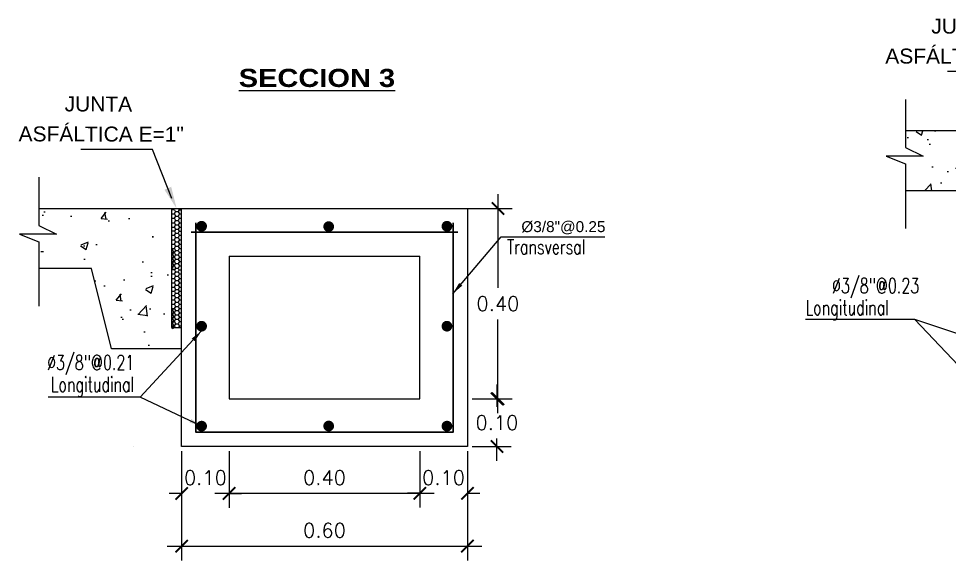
# Model space of a CAD drawing. Header units: millimetres. Extents: x 2085 to 2236, y 1365 to 1444.
# Drawn here: x 2227.675 to 2229.629, y 1440.561 to 1441.699 of the extents above; entities that cross this region are included whole.
import ezdxf

# ---------------------------------------------------------------- set-up
doc = ezdxf.new("R2010")
doc.units = ezdxf.units.MM
doc.linetypes.add('ACAD_ISO02W100', pattern=[15, 12, -3])
doc.linetypes.add('DASHED2', pattern=[0.375, 0.25, -0.125])
for name, color, linetype, lineweight in [('0.2', 32, 'ACAD_ISO02W100', 0), ('cotas', 1, 'Continuous', 15), ('linea fina 01', 189, 'Continuous', 0), ('PROYECCIONES-INT', 1, 'DASHED2', 5), ('TEXTO', 255, 'Continuous', 5)]:
    doc.layers.add(name, color=color, linetype=linetype, lineweight=lineweight)
doc.layers.add('TEX', color=3, linetype='Continuous')
doc.styles.add('COTAS', font='arial.ttf')
doc.styles.add('MtXpl_Arial_Black', font='')
doc.styles.add('ROMANS', font='romans.shx', dxfattribs={"width": 0.7})
doc.styles.add('ROMANS-DIM', font='romans.shx')
doc.styles.add('VANO', font='swissl.ttf', dxfattribs={"height": 0.2})
doc.styles.get('MtXpl_Arial_Black').set_extended_font_data('Arial Black')
doc.dimstyles.new('1-25V', dxfattribs={"dimscale": 0.2, "dimtxt": 0.18, "dimasz": 0.13, "dimexe": 0.18, "dimexo": 0.15, "dimgap": 0.1, "dimtad": 0, "dimtih": 1, "dimtoh": 1, "dimzin": 0, "dimdsep": 46, "dimtxsty": 'COTAS', "dimcen": 0.09, "dimadec": 0, "dimazin": 0, "dimtfac": 1, "dimtmove": 2, "dimatfit": 3, "dimfxl": 1, "dimtolj": 1, "dimtzin": 0, "dimarcsym": 0})
doc.dimstyles.new('20_METRIC  ARCHITECTURAL', dxfattribs={"dimscale": 0.2, "dimtxt": 0.03, "dimasz": 0.13, "dimexe": 0.15, "dimexo": 0.05, "dimgap": 0.09, "dimtad": 1, "dimtih": 1, "dimtoh": 1, "dimzin": 0, "dimdsep": 46, "dimtxsty": 'ROMANS-DIM', "dimblk": 'ARCHTICK', "dimcen": 2, "dimdle": 0.15, "dimclrd": 9, "dimclre": 9, "dimadec": 0, "dimazin": 0, "dimtfac": 1, "dimtix": 1, "dimtofl": 0, "dimtmove": 0, "dimatfit": 3, "dimfxl": 1, "dimfrac": 2, "dimtolj": 1, "dimtzin": 0, "dimarcsym": 0})

# ---------------------------------------------------------------- blocks, each defined once
blk = doc.blocks.new('_ArchTick')
at = {"color": 0, "linetype": 'ByBlock', "const_width": 0.15}
blk.add_lwpolyline([(-0.5, -0.5), (0.5, 0.5)], dxfattribs=at)
blk = doc.blocks.new('*D1026')
at = {"color": 9, "lineweight": -2, "transparency": 16777216}
for p, q in [((2228.016955968571, 1440.790447951098), (2228.016955968571, 1440.561020704274)), ((2228.616955968606, 1440.790447951098), (2228.616955968606, 1440.561020704274)), ((2227.986955968571, 1440.591020704274), (2228.646955968606, 1440.591020704274))]:
    blk.add_line(p, q, dxfattribs=at)
at = {"layer": 'Defpoints', "color": 0, "transparency": 16777216}
for p in [(2228.016955968571, 1440.800447951098, 5186.962977339907), (2228.616955968606, 1440.800447951098, 5186.962977339907), (2228.616955968606, 1440.591020704274)]:
    blk.add_point(p, dxfattribs=at)
at = {"color": 9, "lineweight": -2, "transparency": 16777216, "xscale": 0.026, "yscale": 0.026, "zscale": 0.026, "rotation": 180}
blk.add_blockref('_ArchTick', (2228.016955968571, 1440.591020704274), dxfattribs=at)
at = {"color": 9, "lineweight": -2, "transparency": 16777216, "xscale": 0.026, "yscale": 0.026, "zscale": 0.026}
blk.add_blockref('_ArchTick', (2228.616955968606, 1440.591020704274), dxfattribs=at)
at = {"color": 0, "lineweight": 0, "transparency": 16777216, "insert": (2228.316955968618, 1440.624020704274), "char_height": 0.03, "attachment_point": 5, "style": 'ROMANS-DIM'}
blk.add_mtext('\\A1;0.60', dxfattribs=at)
blk = doc.blocks.new('*D1027')
at = {"color": 9, "lineweight": -2, "transparency": 16777216}
for p, q in [((2228.681002889989, 1441.330447951099), (2228.681002889989, 1441.133447953706)), ((2228.57695583282, 1441.300447951099), (2228.711002889989, 1441.300447951099)), ((2228.681002889989, 1440.870447857594), (2228.681002889989, 1441.067447953707)), ((2228.626955968607, 1440.900447857594), (2228.711002889989, 1440.900447857594))]:
    blk.add_line(p, q, dxfattribs=at)
at = {"layer": 'Defpoints', "color": 0, "transparency": 16777216}
for p in [(2228.56695583282, 1441.300447951099, 5186.962977339907), (2228.616955968607, 1440.900447857594, 5186.962977339907), (2228.681002889989, 1440.900447857594)]:
    blk.add_point(p, dxfattribs=at)
at = {"color": 9, "lineweight": -2, "transparency": 16777216, "xscale": 0.026, "yscale": 0.026, "zscale": 0.026}
for p, rotation in [((2228.681002889989, 1441.300447951099), 90), ((2228.681002889989, 1440.900447857594), 270)]:
    blk.add_blockref('_ArchTick', p, dxfattribs=dict(at, rotation=rotation))
at = {"color": 0, "lineweight": 0, "transparency": 16777216, "insert": (2228.681002889989, 1441.100447953706), "char_height": 0.03, "attachment_point": 5, "style": 'ROMANS-DIM'}
blk.add_mtext('\\A1;0.40', dxfattribs=at)
blk = doc.blocks.new('*D1028')
at = {"color": 9, "lineweight": -2, "transparency": 16777216}
for p, q in [((2228.67901248566, 1440.930447861319), (2228.67901248566, 1440.883447951844)), ((2228.626955968607, 1440.900447861319), (2228.70901248566, 1440.900447861319)), ((2228.67901248566, 1440.770447951099), (2228.67901248566, 1440.817447951844)), ((2228.626955968607, 1440.800447951098), (2228.70901248566, 1440.800447951098))]:
    blk.add_line(p, q, dxfattribs=at)
at = {"layer": 'Defpoints', "color": 0, "transparency": 16777216}
for p in [(2228.616955968607, 1440.900447861319), (2228.616955968607, 1440.800447951098), (2228.67901248566, 1440.800447951098)]:
    blk.add_point(p, dxfattribs=at)
at = {"color": 9, "lineweight": -2, "transparency": 16777216, "xscale": 0.026, "yscale": 0.026, "zscale": 0.026}
for p, rotation in [((2228.67901248566, 1440.900447861319), 90), ((2228.67901248566, 1440.800447951098), 270)]:
    blk.add_blockref('_ArchTick', p, dxfattribs=dict(at, rotation=rotation))
at = {"color": 0, "lineweight": 0, "transparency": 16777216, "insert": (2228.67901248566, 1440.850447951843), "char_height": 0.03, "attachment_point": 5, "style": 'ROMANS-DIM'}
blk.add_mtext('\\A1;0.10', dxfattribs=at)
blk = doc.blocks.new('*D1029')
at = {"color": 9, "lineweight": -2, "transparency": 16777216}
for p, q in [((2228.016955968571, 1440.790447952961), (2228.016955968571, 1440.671597393517)), ((2228.116676347909, 1440.790447952961), (2228.116676347909, 1440.671597393517)), ((2228.016955968571, 1440.701597393517), (2227.990955968571, 1440.701597393517)), ((2228.116676347909, 1440.701597393517), (2228.142676347909, 1440.701597393517))]:
    blk.add_line(p, q, dxfattribs=at)
at = {"layer": 'Defpoints', "color": 0, "transparency": 16777216}
for p in [(2228.016955968571, 1440.800447952961, 5186.962977339907), (2228.116676347909, 1440.800447952961, 5186.962977339907), (2228.116676347909, 1440.701597393517)]:
    blk.add_point(p, dxfattribs=at)
at = {"color": 9, "lineweight": -2, "transparency": 16777216, "xscale": 0.026, "yscale": 0.026, "zscale": 0.026}
blk.add_blockref('_ArchTick', (2228.016955968571, 1440.701597393517), dxfattribs=at)
at = {"color": 9, "lineweight": -2, "transparency": 16777216, "xscale": 0.026, "yscale": 0.026, "zscale": 0.026, "rotation": 180}
blk.add_blockref('_ArchTick', (2228.116676347909, 1440.701597393517), dxfattribs=at)
at = {"color": 0, "lineweight": 0, "transparency": 16777216, "insert": (2228.06681615824, 1440.734597393517), "char_height": 0.03, "attachment_point": 5, "style": 'ROMANS-DIM'}
blk.add_mtext('\\A1;0.10', dxfattribs=at)
blk = doc.blocks.new('*D1030')
at = {"color": 9, "lineweight": -2, "transparency": 16777216}
for p, q in [((2228.116676347909, 1440.790447951098), (2228.116676347909, 1440.672018854235)), ((2228.516955968571, 1440.790447951098), (2228.516955968571, 1440.672018854235)), ((2228.086676347909, 1440.702018854235), (2228.546955968571, 1440.702018854235))]:
    blk.add_line(p, q, dxfattribs=at)
at = {"layer": 'Defpoints', "color": 0, "transparency": 16777216}
for p in [(2228.116676347909, 1440.800447951098, 10373.92595467981), (2228.516955968571, 1440.800447951098, 5186.962977339907), (2228.516955968571, 1440.702018854235)]:
    blk.add_point(p, dxfattribs=at)
at = {"color": 9, "lineweight": -2, "transparency": 16777216, "xscale": 0.026, "yscale": 0.026, "zscale": 0.026, "rotation": 180}
blk.add_blockref('_ArchTick', (2228.116676347909, 1440.702018854235), dxfattribs=at)
at = {"color": 9, "lineweight": -2, "transparency": 16777216, "xscale": 0.026, "yscale": 0.026, "zscale": 0.026}
blk.add_blockref('_ArchTick', (2228.516955968571, 1440.702018854235), dxfattribs=at)
at = {"color": 0, "lineweight": 0, "transparency": 16777216, "insert": (2228.31681615824, 1440.735018854235), "char_height": 0.03, "attachment_point": 5, "style": 'ROMANS-DIM'}
blk.add_mtext('\\A1;0.40', dxfattribs=at)
blk = doc.blocks.new('*D1031')
at = {"color": 9, "lineweight": -2, "transparency": 16777216}
for p, q in [((2228.516955968571, 1440.790447951098), (2228.516955968571, 1440.672018854235)), ((2228.616955968606, 1440.790447951098), (2228.616955968606, 1440.672018854235)), ((2228.516955968571, 1440.702018854235), (2228.490955968571, 1440.702018854235)), ((2228.616955968606, 1440.702018854235), (2228.642955968606, 1440.702018854235))]:
    blk.add_line(p, q, dxfattribs=at)
at = {"layer": 'Defpoints', "color": 0, "transparency": 16777216}
for p in [(2228.516955968571, 1440.800447951098, 5186.962977339907), (2228.616955968606, 1440.800447951098, 5186.962977339907), (2228.616955968606, 1440.702018854235)]:
    blk.add_point(p, dxfattribs=at)
at = {"color": 9, "lineweight": -2, "transparency": 16777216, "xscale": 0.026, "yscale": 0.026, "zscale": 0.026}
blk.add_blockref('_ArchTick', (2228.516955968571, 1440.702018854235), dxfattribs=at)
at = {"color": 9, "lineweight": -2, "transparency": 16777216, "xscale": 0.026, "yscale": 0.026, "zscale": 0.026, "rotation": 180}
blk.add_blockref('_ArchTick', (2228.616955968606, 1440.702018854235), dxfattribs=at)
at = {"color": 0, "lineweight": 0, "transparency": 16777216, "insert": (2228.566955968589, 1440.735018854235), "char_height": 0.03, "attachment_point": 5, "style": 'ROMANS-DIM'}
blk.add_mtext('\\A1;0.10', dxfattribs=at)
blk = doc.blocks.new('TEXTO 1')
at = {"layer": 'linea fina 01', "ltscale": 0.1}
for p, q in [((-0.0508167723950521, 0.1241394892707319), (-0.2010398150864177, 0.1241394892707319)), ((-0.0100357992129006, 0.0209258095888174), (-0.0508167723950521, 0.1241394892707319))]:
    blk.add_line(p, q, dxfattribs=at)
blk.add_solid([(-0.02553807579244, 0.0394717055042122), (0, 0), (-0.0113560050455419, 0.0456207189772329)], dxfattribs=at)
at = {"layer": '0.2', "color": 251, "true_color": 0x636466, "style": 'VANO', "oblique": 359.9999999999988}
for s, p in [('JUNTA', (-0.235123199257103, 0.2039847484927009, -5186.962977339907)), ('ASFÁLTICA E=1"', (-0.331776078852684, 0.1410587300779298, -5186.962977339907))]:
    blk.add_text(s, height=0.0314999999999926, rotation=359.8799999999986, dxfattribs=at).set_placement(p)
blk = doc.blocks.new('junta asfaltica')
at = {"lineweight": 0}
h = blk.add_hatch(dxfattribs=at)
h.set_pattern_fill('AR-CONC', scale=0.01, style=0)
h.set_pattern_definition([(50, (-0.1189008341857516, -0.0700673807971271), (0.1639662020964036, -0.0143451769850128), [0.017145, -0.188595]), (355, (-0.1189008341857516, -0.0700673807971271), (-0.0317190792824724, 0.1719511607151316), [0.013716, -0.150876525753]), (100.4514446999999, (-0.1052370278862327, -0.0712628090009275), (0.1322471223813179, 0.1576059767209756), [0.01457100792, -0.1602812201399999]), (46.1842, (-0.1189008341857516, -0.0243473808466206), (0.2439711368029169, -0.0378380951394544), [0.0257175, -0.2828925]), (96.6355576099999, (-0.0985699241846305, -0.0275005307792071), (0.2136637206463527, 0.2226835121379494), [0.021856520826, -0.240422047344]), (351.18415117, (-0.1189008341857516, -0.0243473808466206), (0.2136637206584793, 0.2226835121269794), [0.020573970363, -0.226313758728]), (21, (-0.0960408341843504, -0.0357773808761977), (0.1364529521422192, -0.0920386783683789), [0.017145, -0.188595]), (326, (-0.0960408341843504, -0.0357773808761977), (0.0556218255128824, 0.1657691695100873), [0.013716, -0.150876]), (71.45144499999999, (-0.0846697548481643, -0.0434472707099758), (0.1920747773508445, 0.0737304919973147), [0.01457100792, -0.16028094384]), (37.5, (-0.1189008341857516, -0.0700673807971271), (0.0027797429255326, 0.0760995349858378), [0, -0.1490472, 0, -0.153162, 0, -0.1514475]), (7.499999999999999, (-0.1189008341857516, -0.0700673807971271), (0.0601376962592752, 0.0901625173363076), [0, -0.0873252, 0, -0.1456182, 0, -0.0577215]), (327.5, (-0.1698786341848972, -0.0700673807971271), (0.1220315356501842, -0.0051558695934061), [0, -0.05715, 0, -0.178308, 0, -0.236601]), (317.5, (-0.1927386341862984, -0.0700673807971271), (0.1333162632474163, 0.0228838419299997), [0, -0.074295, 0, -0.1184148, 0, -0.168021])])
h.paths.add_polyline_path([(-0.0210516101701615, 2.68221356e-08), (-0.2996047820056447, 2.68221356e-08), (-0.2996047820056447, -0.0354425396023999), (-0.2629513452084211, -0.0536842927335783), (-0.3405718617955244, -0.0536842927335783), (-0.2996047820056447, -0.0698087543248676), (-0.2996047820056447, -0.1263088059424717), (-0.1894634049244814, -0.1263088059424717), (-0.1473604562202126, -0.2947206035255476), (-0.0210516101701615, -0.2947206075489248)])
h = blk.add_hatch(dxfattribs=at)
h.set_pattern_fill('HONEY', scale=0.0187124216457653, angle=180, style=0)
h.set_pattern_definition([(360, (-1344.435306308298, 712.0165321929755), (0.0080206117279161, -0.0046307012336861), [0.0053470744852774, -0.0106941489705549]), (240, (-1344.435306308298, 712.0165321929755), (-0.0080206107696662, -0.0046307028934237), [0.0053470744852774, -0.0106941489705549]), (300, (-1344.435306308298, 712.0165321929755), (9.5825e-10, -0.0092614041271098), [-0.0106941489705548, 0.0053470744852774])])
h.paths.add_polyline_path([(-0.0210514743416752, -0.0843195278941949), (-0.0210514743416752, -0.1264220193027086), (-0.0160414602769379, -0.1264220193027086), (-0.0160414602769379, -0.0843195278941949)])
h = blk.add_hatch(dxfattribs=at)
h.set_pattern_fill('HONEY', scale=0.0187124216457653, angle=180, style=0)
h.set_pattern_definition([(360, (-1344.435306308298, 711.8902233816681), (0.0080206117279161, -0.0046307012336861), [0.0053470744852774, -0.0106941489705549]), (240, (-1344.435306308298, 711.8902233816681), (-0.0080206107696662, -0.0046307028934237), [0.0053470744852774, -0.0106941489705549]), (300, (-1344.435306308298, 711.8902233816681), (9.5825e-10, -0.0092614041271098), [-0.0106941489705548, 0.0053470744852774])])
h.paths.add_polyline_path([(-0.0210514743416752, -0.2106283378600438), (-0.0210514743416752, -0.2527308292685575), (-0.0160414602769379, -0.2527308292685575), (-0.0160414602769379, -0.2106283378600438)])
at = {"color": 7, "linetype": 'ByBlock', "lineweight": 0}
for p, q in [((-0.2996047820056447, 0.0657418549060367), (-0.2996047820056447, -0.0354425369203)), ((-0.2996047820056447, -0.0354425369203), (-0.2629513452084211, -0.0536842887102012)), ((-0.2629513452084211, -0.0536842887102012), (-0.3405718617955244, -0.0536842887102012)), ((-0.3405718617955244, -0.0536842887102012), (-0.2996047820056447, -0.0698087529838176)), ((-0.2996047820056447, -0.0698087529838176), (-0.2996047820056447, -0.2053593622147218))]:
    blk.add_line(p, q, dxfattribs=at)
at = {"color": 7, "lineweight": 0}
for p, q in [((-0.2996047820056447, 2.81631856e-08), (-0.0210516101701615, 2.81631856e-08)), ((-0.0210514743416752, 0), (0, 0)), ((-0.0210514743416752, 0), (-0.0210514743416752, -0.25)), ((-0.0066348896848467, 0), (-0.0049328113927913, -0.0029480829834938)), ((-1.357866495e-07, -0.2947206048668249), (-1.357866495e-07, 0)), ((-0.0210515703142846, -0.010682698041137), (-0.0205355835823866, -0.0115764141082764)), ((-0.020682943747488, -0.0112982127070609), (-0.0210515702724479, -0.0119366937874475)), ((-0.0148197005551083, -0.0027724613248665), (-0.0210514743416752, -0.0027724613248665)), ((-0.0203683337476832, -0.0113096965849309), (-0.0150212592793651, -0.0113096965849309)), ((-0.0126623334804208, -0.0066675102709723), (-0.0153358707461848, -0.0112982113657836)), ((-0.0126623334804208, -0.0159289138018721), (-0.0153358707461848, -0.0205596148966834)), ((-0.0151885115028563, -0.0115764141082764), (-0.0125149742584654, -0.0162071165441375)), ((-0.0148361946316982, -0.0029252399504003), (-0.0125149739019435, -0.0069457130134651)), ((-0.0123477220349742, -0.0066789941488423), (-0.0070006475457376, -0.0066789941488423)), ((-0.0123477220349742, -0.0159403976797421), (-0.0070006475457376, -0.0159403976797421)), ((-0.0051546604418036, -0.0029252412914502), (-0.0073152590334757, -0.0066675075888725)), ((-0.0046417228782047, -0.0112982100247336), (-0.0073152601439688, -0.0159289124608222)), ((-0.0071679010893604, -0.0069457116721878), (-0.0044943638449695, -0.0115764141082764)), ((-0.0071678994549984, -0.0162071192264648), (-0.004494362168316, -0.0208378189802261)), ((-0.0051235891251054, -0.0029047425091449), (2.09184e-11, -0.0029047425091449)), ((-0.0043271103013467, -0.0113096965849309), (-9.55119503e-08, -0.0113096965849309)), ((-0.0210515699372991, -0.0199441029130867), (-0.0205355831840279, -0.0208378162978988)), ((-0.0206829452140482, -0.0205596175790106), (-0.0210515706708066, -0.0211980946362473)), ((-0.0210515702724479, -0.0292055037616592), (-0.0205355819684883, -0.0300992225108985)), ((-0.0206829452140482, -0.0298210197686331), (-0.0210515703774945, -0.0304594981669197)), ((-0.0210515698745439, -0.038466907292559), (-0.0205355807952401, -0.0393606260417983)), ((-0.0203683337476832, -0.0205710987745533), (-0.0150212592793651, -0.0205710987745533)), ((-0.0203683337476832, -0.0298325009644032), (-0.0150212592793651, -0.0298325009644032)), ((-0.012662334612287, -0.0251903173327719), (-0.0153358718775962, -0.0298210184275831)), ((-0.012662334905599, -0.0344517195223944), (-0.0153358721709083, -0.0390824219584829)), ((-0.0151885091140685, -0.0208378176391761), (-0.0125149718487592, -0.0254685200750373)), ((-0.0151885087157098, -0.0300992225108985), (-0.0125149714504005, -0.0347299236059371)), ((-0.0123477220349742, -0.0252017985283146), (-0.0070006475457376, -0.0252017985283146)), ((-0.0123477220349742, -0.0344632034002643), (-0.0070006475457376, -0.0344632034002643)), ((-0.0046417231928899, -0.0205596135556334), (-0.0073152604372808, -0.0251903146504446)), ((-0.0046417253929576, -0.0298210197686331), (-0.0073152626373485, -0.0344517222047216)), ((-0.0071678997692288, -0.0254685200750373), (-0.0044943625248379, -0.0300992225108985)), ((-0.007167897380441, -0.034729924946987), (-0.004494360114677, -0.0393606260417983)), ((-0.0043271103013467, -0.0205710987745533), (-9.55119503e-08, -0.0205710987745533)), ((-0.0043271103013467, -0.0298325009644032), (-9.55537871e-08, -0.0298325009644032)), ((-0.0206829463459144, -0.0390824232995328), (-0.0210515704193313, -0.0397208990157196)), ((-0.0210515703142846, -0.0557221157848744), (-0.0205355839802906, -0.0566158291696866)), ((-0.020682943747488, -0.056337630450571), (-0.0210515702724479, -0.056976108849085)), ((-0.0149139519339769, -0.0477837949990772), (-0.0206632865078973, -0.0477837949990772)), ((-0.0203683337476832, -0.0390939018129757), (-0.0150212592793651, -0.0390939018129757)), ((-0.0203683337476832, -0.056349112987391), (-0.0150212592793651, -0.056349112987391)), ((-0.0126623331034352, -0.0517069253326099), (-0.0153358703478261, -0.0563376264274211)), ((-0.0151885074797065, -0.0393606260417983), (-0.0125149702348608, -0.0439913284778868)), ((-0.0151885111258707, -0.0566158305107365), (-0.0125149738601067, -0.061246532946825)), ((-0.0125149702348608, -0.0439913284778868), (-0.014899782829616, -0.0475884993372802)), ((-0.0148361946316982, -0.0479646563528604), (-0.0125149739019435, -0.0519851307569752)), ((-0.0123477220349742, -0.0437246042490642), (-0.0070006475457376, -0.0437246042490642)), ((-0.0123477220349742, -0.0517184105515298), (-0.0070006475457376, -0.0517184105515298)), ((-0.0046417257703979, -0.0390824232995328), (-0.0073152630357072, -0.043713125735394)), ((-0.0051546604418036, -0.0479646590351877), (-0.0073152590334757, -0.0517069253326099)), ((-0.0046417228782047, -0.0563376264274211), (-0.0073152601439688, -0.0609683275222324)), ((-0.0071679007123748, -0.0519851307569752), (-0.0044943634466108, -0.0566158305107365)), ((-0.0069412944512806, -0.0439446634054548), (-0.0051814038679368, -0.0474320340156282)), ((-0.0052986274031355, -0.0476877263188271), (2.09184e-11, -0.0476877263188271)), ((-0.0043271103013467, -0.0390939018129757), (-9.55537871e-08, -0.0390939018129757)), ((-0.0043271103013467, -0.056349112987391), (-9.55119503e-08, -0.056349112987391)), ((-0.0210515699372991, -0.0649835179744969), (-0.0205355831840279, -0.0658772340416363)), ((-0.0206829448370627, -0.0655990312993708), (-0.0210515706708066, -0.0662375083566076)), ((-0.0210515702724479, -0.0742449201643467), (-0.0205355819684883, -0.075138637572536)), ((-0.0206829452140482, -0.0748604361713206), (-0.0210515695812319, -0.0754989132285573)), ((-0.0203683337476832, -0.0656105138361909), (-0.0150212592793651, -0.0656105138361909)), ((-0.0203683337476832, -0.0748719160258133), (-0.0150212592793651, -0.0748719160258133)), ((-0.0126623334804208, -0.0609683302043322), (-0.0153358707461848, -0.0655990312993708)), ((-0.012662334612287, -0.0702297323941821), (-0.0153358718775962, -0.0748604348302706)), ((-0.015188509491054, -0.0658772353826862), (-0.0125149722466631, -0.0705079364777248)), ((-0.0151885087157098, -0.075138637572536), (-0.0125149714504005, -0.0797693400083972)), ((-0.0123477220349742, -0.0609798140824296), (-0.0070006475457376, -0.0609798140824296)), ((-0.0123477220349742, -0.0702412162720521), (-0.0070006475457376, -0.0702412162720521)), ((-0.0046417231928899, -0.0655990299580935), (-0.0073152604372808, -0.0702297310531321)), ((-0.0046417254766311, -0.0748604361713206), (-0.0073152627423951, -0.0794911386071817)), ((-0.0071678994549984, -0.061246534287875), (-0.004494362168316, -0.0658772367239635)), ((-0.0071678993713249, -0.0705079391598247), (-0.0044943621264792, -0.075138638913586)), ((-0.0043271103013467, -0.0656105138361909), (-9.55119503e-08, -0.0656105138361909)), ((-0.0043271103013467, -0.0748719160258133), (-9.55537871e-08, -0.0748719160258133)), ((-0.0210515698745439, -0.0835063236952465), (-0.0206477031460963, -0.0842058411240032)), ((-0.0210515696230687, -0.0920769859849315), (-0.0205355836869785, -0.092970700711021)), ((-0.0206829438311615, -0.0926924993098055), (-0.0210515699791358, -0.0933309790491421)), ((-0.0206829463459144, -0.084121839701993), (-0.0207314448966827, -0.0842058411240032)), ((-0.0203683337476832, -0.0841333195567131), (-0.0150212592793651, -0.0841333195567131)), ((-0.0203683337476832, -0.0927039805053482), (-0.0150212592793651, -0.0927039805053482)), ((-0.012662334905599, -0.0794911372661318), (-0.0153358721709083, -0.0841218370198931)), ((-0.0126623335854674, -0.088061795532667), (-0.0153358708507767, -0.0926924979687556)), ((-0.0126623335431759, -0.0973232004046167), (-0.0153358707880216, -0.101953900158378)), ((-0.015188510140888, -0.092970700711021), (-0.0125149728751239, -0.0976014018058322)), ((-0.0148361947362901, -0.0843195265531449), (-0.0125149740069901, -0.0883399996162098)), ((-0.0123477220349742, -0.0795026184619019), (-0.0070006475457376, -0.0795026184619019)), ((-0.0123477220349742, -0.088073280751587), (-0.0070006475457376, -0.088073280751587)), ((-0.0123477220349742, -0.0973346829414368), (-0.0070006475457376, -0.0973346829414368)), ((-0.0051546604836403, -0.0843195278941949), (-0.0073152590753125, -0.0880617941916171)), ((-0.0046417224803008, -0.0926924966274783), (-0.0073152597456101, -0.0973231963812396)), ((-0.0071678977783449, -0.0797693413494471), (-0.0046064829057286, -0.0842058411240032)), ((-0.0071679011521155, -0.0883399982749325), (-0.0044943638868062, -0.0929706993699711)), ((-0.0071678995386719, -0.0976014044879321), (-0.0044943622733626, -0.1022321055829707)), ((-0.0043271103013467, -0.0841333195567131), (-9.55537871e-08, -0.0841333195567131)), ((-0.0043271103013467, -0.0927039805053482), (-9.55119503e-08, -0.0927039805053482)), ((-0.0210515699372991, -0.1013383868337314), (-0.0205355831840279, -0.1022321029006434)), ((-0.0206829453190949, -0.101953901499428), (-0.0210515707544801, -0.1025923812389919)), ((-0.0210515695812319, -0.1105997917054537), (-0.0205355820526165, -0.1114935077725931)), ((-0.0206829452772581, -0.1112153063713777), (-0.0210515700209726, -0.1118537820875645)), ((-0.0203683337476832, -0.101965384036248), (-0.0150212592793651, -0.101965384036248)), ((-0.0203683337476832, -0.1112267862260978), (-0.0150212592793651, -0.1112267862260978)), ((-0.0126623342348467, -0.1065846025942392), (-0.0153358714792376, -0.1112153050303277)), ((-0.0126623353035029, -0.115846004784089), (-0.015335872569267, -0.1204767072199502)), ((-0.015188509197742, -0.1022321055829707), (-0.0125149719533511, -0.1068628080188319)), ((-0.0151885087157098, -0.1114935077725931), (-0.0125149714504005, -0.1161242088676317)), ((-0.0123477220349742, -0.1065960851310592), (-0.0070006475457376, -0.1065960851310592)), ((-0.0123477220349742, -0.115857488661959), (-0.0070006475457376, -0.115857488661959)), ((-0.0046417235698755, -0.1019538988173281), (-0.0073152608356395, -0.1065846012531892)), ((-0.0046417250787272, -0.1112153063713777), (-0.0073152623649548, -0.115846006125139)), ((-0.0071678984072605, -0.1068628080188319), (-0.0044943611624149, -0.1114935091138705)), ((-0.0071678974850329, -0.1161242115497316), (-0.0044943602197236, -0.1207549139855928)), ((-0.0043271103013467, -0.101965384036248), (-9.55119503e-08, -0.101965384036248)), ((-0.0043271103013467, -0.1112267862260978), (-9.55537871e-08, -0.1112267862260978)), ((-0.1894634049244814, -0.1263088032603719), (-0.2996047820056447, -0.1263088032603719)), ((-0.1473604562202126, -0.2947206021844977), (-0.1894634049244814, -0.1263088032603719)), ((-0.0210515698745439, -0.1198611925542536), (-0.0205355807952401, -0.1207549126445428)), ((-0.0206829459475557, -0.1204767085612275), (-0.0210515700209726, -0.121115182936137)), ((-0.0148197005551083, -0.1290812712907154), (-0.0210514743416752, -0.1290812712907154)), ((-0.0203683337476832, -0.1204881884157203), (-0.0150212592793651, -0.1204881884157203)), ((-0.0126623334804208, -0.1329763215778712), (-0.0153358707461848, -0.1376070213316325)), ((-0.0151885076052167, -0.1207549126445428), (-0.0125149703189891, -0.1253856150806314)), ((-0.0148361946316982, -0.1292340499162492), (-0.0125149739019435, -0.133254524320364)), ((-0.0129228676319144, -0.1255586645006588), (-0.0148348480788627, -0.1288070999084994)), ((-0.0123477220349742, -0.1251188908515814), (-0.0070006475457376, -0.1251188908515814)), ((-0.0123477220349742, -0.1329878041146912), (-0.0070006475457376, -0.1329878041146912)), ((-0.0073218910883952, -0.1251188908515814), (-0.0049328113927913, -0.1292568942903927)), ((-0.0046417261683018, -0.1204767085612275), (-0.0073152634336111, -0.1251074109970887)), ((-0.0051546604418036, -0.1292340525983491), (-0.0073152590334757, -0.1329763188957713)), ((-0.0071679010893604, -0.1332545229793141), (-0.0044943638449695, -0.1378852240741253)), ((-0.0051235891251054, -0.1292135524749938), (2.09184e-11, -0.1292135524749938)), ((-0.0043271103013467, -0.1204881884157203), (-9.55537871e-08, -0.1204881884157203)), ((-0.0210515703142846, -0.1369915093480358), (-0.0205355835823866, -0.1378852240741253)), ((-0.020682943747488, -0.1376070226729098), (-0.0210515702724479, -0.1382455037532964)), ((-0.0210515699372991, -0.1462529128789356), (-0.0205355831840279, -0.1471466276050251)), ((-0.0206829452140482, -0.1468684275448595), (-0.0210515706708066, -0.1475069046020963)), ((-0.0210515702724479, -0.1555143137275081), (-0.0205355819684883, -0.1564080324767474)), ((-0.0206829452140482, -0.156129829734482), (-0.0210515703774945, -0.156768309474046)), ((-0.0203683337476832, -0.1376185065507798), (-0.0150212592793651, -0.1376185065507798)), ((-0.0203683337476832, -0.1468799073993523), (-0.0150212592793651, -0.1468799073993523)), ((-0.0203683337476832, -0.1561413109302521), (-0.0150212592793651, -0.1561413109302521)), ((-0.0126623334804208, -0.142237723767721), (-0.0153358707461848, -0.1468684262038096)), ((-0.012662334612287, -0.1514991259575709), (-0.0153358718775962, -0.156129828393432)), ((-0.0151885115028563, -0.1378852240741253), (-0.0125149742584654, -0.1425159265099865)), ((-0.0151885091140685, -0.147146628946075), (-0.0125149718487592, -0.1517773300408862)), ((-0.0123477220349742, -0.1422492089866409), (-0.0070006475457376, -0.1422492089866409)), ((-0.0123477220349742, -0.1515106098354408), (-0.0070006475457376, -0.1515106098354408)), ((-0.0046417228782047, -0.1376070199905826), (-0.0073152601439688, -0.1422377224266711)), ((-0.0046417231928899, -0.1468684248625323), (-0.0073152604372808, -0.1514991246162936)), ((-0.0046417253929576, -0.156129829734482), (-0.0073152626373485, -0.1607605321705705)), ((-0.0071678994549984, -0.1425159291923137), (-0.004494362168316, -0.1471466302871249)), ((-0.0071678997692288, -0.1517773300408862), (-0.0044943625248379, -0.1564080324767474)), ((-0.0043271103013467, -0.1376185065507798), (-9.55119503e-08, -0.1376185065507798)), ((-0.0043271103013467, -0.1468799073993523), (-9.55119503e-08, -0.1468799073993523)), ((-0.0043271103013467, -0.1561413109302521), (-9.55537871e-08, -0.1561413109302521)), ((-0.0210515698745439, -0.1647757172584079), (-0.0205355807952401, -0.1656694360076472)), ((-0.0206829463459144, -0.1653912332653817), (-0.0210515704193313, -0.1660297089815685)), ((-0.0149139519339769, -0.1740926049649261), (-0.0206632865078973, -0.1740926049649261)), ((-0.0203683337476832, -0.1654027131198745), (-0.0150212592793651, -0.1654027131198745)), ((-0.012662334905599, -0.1607605308292932), (-0.0153358721709083, -0.1653912319243318)), ((-0.0151885087157098, -0.1564080324767474), (-0.0125149714504005, -0.1610387349128359)), ((-0.0151885074797065, -0.1656694360076472), (-0.0125149702348608, -0.1703001384437357)), ((-0.0125149702348608, -0.1703001384437357), (-0.014899782829616, -0.1738973093031291)), ((-0.0148361946316982, -0.1742734676599866), (-0.0125149739019435, -0.1782939407228241)), ((-0.0123477220349742, -0.1607720133661132), (-0.0070006475457376, -0.1607720133661132)), ((-0.0123477220349742, -0.1700334142149131), (-0.0070006475457376, -0.1700334142149131)), ((-0.0046417257703979, -0.1653912332653817), (-0.0073152630357072, -0.1700219357012429)), ((-0.0051546604418036, -0.1742734690010366), (-0.0073152590334757, -0.1780157352984588)), ((-0.007167897380441, -0.1610387362538859), (-0.004494360114677, -0.1656694360076472)), ((-0.0069412944512806, -0.1702534747123536), (-0.0051814038679368, -0.1737408453225271)), ((-0.0052986274031355, -0.173996536284676), (2.09184e-11, -0.173996536284676)), ((-0.0043271103013467, -0.1654027131198745), (-9.55537871e-08, -0.1654027131198745)), ((-0.0210515703142846, -0.1820309257507233), (-0.0205355839802906, -0.1829246404765854)), ((-0.020682943747488, -0.1826464404164198), (-0.0210515702724479, -0.1832849188149339)), ((-0.0210515699372991, -0.1912923279403458), (-0.0205355831840279, -0.1921860440074852)), ((-0.0206829448370627, -0.1919078412652197), (-0.0210515706708066, -0.1925463196635064)), ((-0.0203683337476832, -0.1826579229532399), (-0.0150212592793651, -0.1826579229532399)), ((-0.0203683337476832, -0.1919193238020398), (-0.0150212592793651, -0.1919193238020398)), ((-0.0126623331034352, -0.1780157352984588), (-0.0153358703478261, -0.18264643773432)), ((-0.0126623334804208, -0.1872771388291312), (-0.0153358707461848, -0.1919078412652197)), ((-0.0151885111258707, -0.1829246418178627), (-0.0125149738601067, -0.1875553429126739)), ((-0.015188509491054, -0.1921860453485351), (-0.0125149722466631, -0.1968167477846236)), ((-0.0123477220349742, -0.1780272218584287), (-0.0070006475457376, -0.1780272218584287)), ((-0.0123477220349742, -0.1872886240482785), (-0.0070006475457376, -0.1872886240482785)), ((-0.0046417228782047, -0.18264643773432), (-0.0073152601439688, -0.1872771374880813)), ((-0.0046417231928899, -0.1919078399239424), (-0.0073152604372808, -0.196538542360031)), ((-0.0071679007123748, -0.1782939407228241), (-0.0044943634466108, -0.1829246418178627)), ((-0.0071678994549984, -0.1875553442537239), (-0.004494362168316, -0.1921860466898124)), ((-0.0043271103013467, -0.1826579229532399), (-9.55119503e-08, -0.1826579229532399)), ((-0.0043271103013467, -0.1919193238020398), (-9.55119503e-08, -0.1919193238020398)), ((-0.0210515702724479, -0.2005537301301956), (-0.0205355819684883, -0.2014474475383849)), ((-0.0206829452140482, -0.2011692461371695), (-0.0210515695812319, -0.2018077231944062)), ((-0.0210515698745439, -0.2098151336610954), (-0.0206477031460963, -0.2105146510898521)), ((-0.0206829463459144, -0.2104306496678419), (-0.0207314448966827, -0.2105146510898521)), ((-0.0203683337476832, -0.2011807273327122), (-0.0150212592793651, -0.2011807273327122)), ((-0.0203683337476832, -0.210442129522562), (-0.0150212592793651, -0.210442129522562)), ((-0.012662334612287, -0.1965385437010809), (-0.0153358718775962, -0.2011692447961195)), ((-0.012662334905599, -0.2057999458909308), (-0.0153358721709083, -0.2104306483267919)), ((-0.0126623335854674, -0.2143706054985159), (-0.0153358708507767, -0.2190013079346045)), ((-0.0151885087157098, -0.2014474475383849), (-0.0125149714504005, -0.2060781499742461)), ((-0.0148361947362901, -0.2106283365189938), (-0.0125149740069901, -0.2146488095820587)), ((-0.0123477220349742, -0.196550026237901), (-0.0070006475457376, -0.196550026237901)), ((-0.0123477220349742, -0.2058114284277508), (-0.0070006475457376, -0.2058114284277508)), ((-0.0123477220349742, -0.2143820907174359), (-0.0070006475457376, -0.2143820907174359)), ((-0.0046417254766311, -0.2011692461371695), (-0.0073152627423951, -0.2057999485730306)), ((-0.0051546604836403, -0.2106283378600438), (-0.0073152590753125, -0.214370604157466)), ((-0.0071678993713249, -0.1968167491256736), (-0.0044943621264792, -0.2014474488794349)), ((-0.0071678977783449, -0.206078151315296), (-0.0046064829057286, -0.2105146510898521)), ((-0.0071679011521155, -0.2146488068997314), (-0.0044943638868062, -0.21927950933582)), ((-0.0043271103013467, -0.2011807273327122), (-9.55537871e-08, -0.2011807273327122)), ((-0.0043271103013467, -0.210442129522562), (-9.55537871e-08, -0.210442129522562)), ((-0.0210515696230687, -0.2183857959507804), (-0.0205355836869785, -0.2192795106768699)), ((-0.0206829438311615, -0.2190013092756544), (-0.0210515699791358, -0.219639789014991)), ((-0.0210515699372991, -0.2276471981406303), (-0.0205355831840279, -0.2285409128664924)), ((-0.0206829453190949, -0.2282627128063268), (-0.0210515707544801, -0.2289011898635636)), ((-0.0203683337476832, -0.2190127918124745), (-0.0150212592793651, -0.2190127918124745)), ((-0.0203683337476832, -0.2282741940020969), (-0.0150212592793651, -0.2282741940020969)), ((-0.0126623335431759, -0.2236320090294157), (-0.0153358707880216, -0.2282627101242269)), ((-0.0126623342348467, -0.2328934125600881), (-0.0153358714792376, -0.2375241149961766)), ((-0.015188510140888, -0.2192795106768699), (-0.0125149728751239, -0.2239102131127311)), ((-0.015188509197742, -0.2285409168898695), (-0.0125149719533511, -0.2331716179846808)), ((-0.0123477220349742, -0.2236434929072857), (-0.0070006475457376, -0.2236434929072857)), ((-0.0123477220349742, -0.2329048964381855), (-0.0070006475457376, -0.2329048964381855)), ((-0.0046417224803008, -0.2190013065933272), (-0.0073152597456101, -0.2236320076883658)), ((-0.0046417235698755, -0.228262708783177), (-0.0073152608356395, -0.2328934112190382)), ((-0.0071678995386719, -0.223910214453781), (-0.0044943622733626, -0.2285409168898695)), ((-0.0071678984072605, -0.2331716179846808), (-0.0044943611624149, -0.2378023190797194)), ((-0.0043271103013467, -0.2190127918124745), (-9.55119503e-08, -0.2190127918124745)), ((-0.0043271103013467, -0.2282741940020969), (-9.55119503e-08, -0.2282741940020969)), ((-0.0210515695812319, -0.2369086016713027), (-0.0205355820526165, -0.2378023177384421)), ((-0.0206829452772581, -0.2375241163372266), (-0.0210515700209726, -0.2381625920534134)), ((-0.0210515698745439, -0.2461700025201026), (-0.0205355807952401, -0.2470637226103918)), ((-0.0206829459475557, -0.2467855185270764), (-0.0210515700209726, -0.2474239942430358)), ((-0.0210514743416752, -0.25), (-1.357866495e-07, -0.25)), ((-0.0203683337476832, -0.2375355961919467), (-0.0150212592793651, -0.2375355961919467)), ((-0.0203683337476832, -0.2467969983815692), (-0.0150212592793651, -0.2467969983815692)), ((-0.0126623353035029, -0.2421548147499379), (-0.015335872569267, -0.2467855171857991)), ((-0.0151885087157098, -0.2378023177384421), (-0.0125149714504005, -0.2424330188334807)), ((-0.0151885076052167, -0.2470637226103918), (-0.0134932470714375, -0.25)), ((-0.0123477220349742, -0.2421662986278079), (-0.0070006475457376, -0.2421662986278079)), ((-0.0046417250787272, -0.2375241163372266), (-0.0073152623649548, -0.2421548174320378)), ((-0.0071678974850329, -0.2424330228566305), (-0.0044943602197236, -0.2470637239514417)), ((-0.0046417261683018, -0.2467855185270764), (-0.0064976078897416, -0.25)), ((-0.0043271103013467, -0.2375355961919467), (-9.55537871e-08, -0.2375355961919467)), ((-0.0043271103013467, -0.2467969983815692), (-9.55537871e-08, -0.2467969983815692)), ((-1.357866495e-07, -0.2947206048668249), (-0.1473604562202126, -0.2947206021844977))]:
    blk.add_line(p, q, dxfattribs=at)
blk.add_blockref('TEXTO 1', (-0.0105257371706102, 0), dxfattribs=at)
blk = doc.blocks.new('*U787')
at = {"color": 5, "const_width": 0.01125}
blk.add_lwpolyline([(-0.0056249999999984, 0, 1), (0.0056249999999984, 0, 1)], format="xyb", close=True, dxfattribs=at)
blk = doc.blocks.new('*U794')
at = {"layer": 'cotas', "color": 0, "linetype": 'ByBlock', "lineweight": -2}
blk.add_blockref('*U787', (0, 0), dxfattribs=at)
at = {"layer": 'cotas', "color": 0, "linetype": 'ByBlock', "lineweight": -2, "transparency": 16777216}
for p in [(0.21, 0), (0.4200000000000001, 0)]:
    blk.add_blockref('*U787', p, dxfattribs=at)
blk = doc.blocks.new('*U793')
at = {"color": 5, "const_width": 0.01125}
blk.add_lwpolyline([(-0.0056249999999984, 0, 1), (0.0056249999999984, 0, 1)], format="xyb", close=True, dxfattribs=at)
blk = doc.blocks.new('*U788')
at = {"layer": 'cotas', "color": 0, "linetype": 'ByBlock', "lineweight": -2}
blk.add_blockref('*U793', (0, 0), dxfattribs=at)
blk = doc.blocks.new('*U790')
at = {"color": 5, "const_width": 0.01125}
blk.add_lwpolyline([(-0.0056249999999984, 0, 1), (0.0056249999999984, 0, 1)], format="xyb", close=True, dxfattribs=at)
blk = doc.blocks.new('*U789')
at = {"layer": 'cotas', "color": 0, "linetype": 'ByBlock', "lineweight": -2}
blk.add_blockref('*U790', (0, 0), dxfattribs=at)
at = {"layer": 'cotas', "color": 0, "linetype": 'ByBlock', "lineweight": -2, "transparency": 16777216}
for p in [(0.21, 0), (0.4200000000000001, 0)]:
    blk.add_blockref('*U790', p, dxfattribs=at)
blk = doc.blocks.new('*U791')
at = {"color": 5, "const_width": 0.01125}
blk.add_lwpolyline([(-0.0056249999999984, 0, 1), (0.0056249999999984, 0, 1)], format="xyb", close=True, dxfattribs=at)
blk = doc.blocks.new('*U792')
at = {"layer": 'cotas', "color": 0, "linetype": 'ByBlock', "lineweight": -2}
blk.add_blockref('*U791', (0, 0), dxfattribs=at)

msp = doc.modelspace()

# ---------------------------------------------------------------- linework, layer by layer
at = {"color": 84, "lineweight": 0}
for p, q in [((2228.016955968571, 1440.800447951098, 5186.962977339907), (2228.016955968571, 1441.300447951098, 5186.962977339907)), ((2228.016955968571, 1441.300447951098, 5186.962977339907), (2228.616955968606, 1441.300447951098, 5186.962977339907)), ((2228.616955968606, 1441.300447951098, 5186.962977339907), (2228.616955968606, 1440.800447951098, 5186.962977339907)), ((2228.116955968548, 1441.200447949608, 5186.962977339907), (2228.116955968548, 1440.900447950726, 5186.962977339907)), ((2228.116955968548, 1441.200447951471, 5186.962977339907), (2228.516955859956, 1441.200447951471, 5186.962977339907)), ((2228.516955968571, 1440.900447950726, 5186.962977339907), (2228.516955860014, 1441.200447951471, 5186.962977339907)), ((2228.116955968548, 1440.900447950726, 5186.962977339907), (2228.516955968571, 1440.900447950726, 5186.962977339907)), ((2228.616955968606, 1440.800447951098, 5186.962977339907), (2228.016955968571, 1440.800447951098, 5186.962977339907))]:
    msp.add_line(p, q, dxfattribs=at)
at = {"color": 5, "lineweight": 0}
for p, q in [((2228.016955968571, 1441.300447951098, 5186.962977339907), (2228.066955968559, 1441.300447951098, 5186.962977339907)), ((2228.566955832819, 1441.300447951098, 5186.962977339907), (2228.616955968606, 1441.300447951098, 5186.962977339907))]:
    msp.add_line(p, q, dxfattribs=at)
at = {"color": 6, "lineweight": 30}
msp.add_line((2228.03695596859, 1441.250447950353, 5186.962977339907), (2228.596955832789, 1441.250447952216, 5186.962977339907), dxfattribs=at)
at = {"lineweight": 0}
for p, q in [((2227.916955968536, 1440.94492558672, 5186.962977339907), (2227.916956104335, 1440.94492558672, 5186.962977339907)), ((2227.916956104335, 1440.905727353906, 5186.962977339907), (2227.916955968536, 1440.905727353906, 5186.962977339907))]:
    msp.add_line(p, q, dxfattribs=at)
at = {"color": 172, "lineweight": 0}
msp.add_line((2227.916955968536, 1440.800447951098, 5186.962977339907), (2227.916955968536, 1440.800447951098, 5186.962977339907), dxfattribs=at)
msp.add_line((2227.916955968536, 1440.800447951098, 5186.962977339907), (2227.916955968536, 1440.800447951098, 5186.962977339907), dxfattribs=at)
at = {"color": 6, "lineweight": 30, "elevation": 5186.962977339907}
msp.add_lwpolyline([(2228.586955968578, 1441.270447951769), (2228.586955968636, 1440.83044795229), (2228.046955968541, 1440.83044795229), (2228.046955968541, 1441.270447951769)], dxfattribs=at)
at = {"layer": 'PROYECCIONES-INT'}
msp.add_line((2228.577119676335, 1441.25403867944, 5186.962977339907), (2228.579704229891, 1441.252579619204, 5186.962977339907), dxfattribs=at)

# ---------------------------------------------------------------- block references
at = {"color": 84, "lineweight": 0}
for p in [(2229.836538242697, 1441.463964465101, 5186.962977339907), (2228.016955968571, 1441.300447951098, 5186.962977339907)]:
    msp.add_blockref('junta asfaltica', p, dxfattribs=at)
at = {"layer": 'cotas'}
for name, p, rotation in [('*U794', (2228.058927877628, 1440.843119707917, 5186.962977339907), 89.99999999999999), ('*U792', (2228.32573327317, 1441.26240442044, 5186.962977339907), 270), ('*U789', (2228.57399891171, 1440.843119707917, 5186.962977339907), 89.99999999999999), ('*U788', (2228.32573327317, 1440.843365549137, 5186.962977339907), 270)]:
    msp.add_blockref(name, p, dxfattribs=dict(at, rotation=rotation))

# ---------------------------------------------------------------- texts
at = {"layer": 'cotas', "insert": (2228.906769696561, 1441.259979800348, 5186.962977339907), "char_height": 0.02304, "attachment_point": 6, "style": 'COTAS'}
msp.add_mtext('Ø3/8"@0.25', dxfattribs=at)
at = {"layer": 'TEX', "color": 7, "linetype": 'Continuous', "lineweight": 5, "char_height": 0.0313, "style": 'ROMANS'}
for s, insert, attachment_point in [('Transversal', (2228.700009016724, 1441.235541519736, 5186.962977339907), 1), ('Ø3/8"@0.23', (2229.565506241514, 1441.132986086448, 5186.962977339907), 6), ('Longitudinal', (2229.326853794042, 1441.107865287949, 5186.962977339907), 1), ('Ø3/8"@0.21', (2227.917630854117, 1440.971574409892, 5186.962977339907), 6), ('Longitudinal', (2227.742467450266, 1440.946453611394, 5186.962977339907), 1)]:
    msp.add_mtext(s, dxfattribs=dict(at, insert=insert, attachment_point=attachment_point))
at = {"layer": 'TEXTO', "color": 18, "lineweight": -3, "true_color": 0x000000, "style": 'MtXpl_Arial_Black'}
msp.add_text('%%USECCION 3', height=0.0381047372466604, dxfattribs=at).set_placement((2228.136785676117, 1441.555762033005))

# ---------------------------------------------------------------- dimensions: what is measured, and where the dimension line sits
at = {"lineweight": 0}
for base, p1, p2, picture, middle in [((2228.681002889989, 1440.900447857594), (2228.566955832819, 1441.300447951098, 5186.962977339907), (2228.616955968606, 1440.900447857593, 5186.962977339907), '*D1027', (2228.681002889989, 1441.100447953706)), ((2228.67901248566, 1440.800447951098, 5186.962977339907), (2228.616955968606, 1440.900447861318, 5186.962977339907), (2228.616955968606, 1440.800447951098, 5186.962977339907), '*D1028', (2228.67901248566, 1440.850447951843, 5186.962977339907))]:
    dim = msp.add_linear_dim(base=base, p1=p1, p2=p2, angle=90, dimstyle='20_METRIC  ARCHITECTURAL', override={"dimtxt": 0.15}, dxfattribs=at)
    dim.commit()
    dim.dimension.update_dxf_attribs({"geometry": picture, "text_midpoint": middle, "dimtype": 160})
for base, p1, p2, picture, middle in [((2228.616955968606, 1440.591020704274), (2228.016955968571, 1440.800447951098, 5186.962977339907), (2228.616955968606, 1440.800447951098, 5186.962977339907), '*D1026', (2228.316955968618, 1440.591020704274)), ((2228.516955968571, 1440.702018854235), (2228.116676347909, 1440.800447951098, 10373.92595467981), (2228.516955968571, 1440.800447951098, 5186.962977339907), '*D1030', (2228.31681615824, 1440.702018854235))]:
    dim = msp.add_linear_dim(base=base, p1=p1, p2=p2, dimstyle='20_METRIC  ARCHITECTURAL', override={"dimtxt": 0.15}, dxfattribs=at)
    dim.commit()
    dim.dimension.update_dxf_attribs({"geometry": picture, "text_midpoint": middle, "dimtype": 160})
for base, p1, p2, picture, middle in [((2228.116676347909, 1440.701597393517), (2228.016955968571, 1440.800447952961, 5186.962977339907), (2228.116676347909, 1440.800447952961, 5186.962977339907), '*D1029', (2228.06681615824, 1440.734597393517)), ((2228.616955968606, 1440.702018854235), (2228.516955968571, 1440.800447951098, 5186.962977339907), (2228.616955968606, 1440.800447951098, 5186.962977339907), '*D1031', (2228.566955968589, 1440.735018854235))]:
    dim = msp.add_linear_dim(base=base, p1=p1, p2=p2, dimstyle='20_METRIC  ARCHITECTURAL', override={"dimtxt": 0.15}, dxfattribs=at)
    dim.commit()
    dim.dimension.update_dxf_attribs({"geometry": picture, "text_midpoint": middle})

# ---------------------------------------------------------------- leaders
at = {"layer": 'cotas'}
msp.add_leader([(2228.586131112995, 1441.121378592242, 5186.962977339907), (2228.688146289377, 1441.240983600755, 5186.962977339907), (2228.905487540698, 1441.240983600755, 5186.962977339907)], dimstyle='1-25V', override={"dimgap": 0.1, "dimtad": 0}, dxfattribs=at)
for points in [[(2229.878510151753, 1440.958462280248, 5186.962977339907), (2229.556415594819, 1441.067363171865, 5186.962977339907), (2229.326853794042, 1441.067363171865, 5186.962977339907)], [(2229.878510151753, 1440.725462281172, 5186.962977339907), (2229.556415594819, 1441.067363171865, 5186.962977339907)], [(2228.059040596065, 1441.043454253142, 5186.962977339907), (2227.930258466859, 1440.903846657862, 5186.962977339907), (2227.736833320694, 1440.903846657862, 5186.962977339907)], [(2228.058927877628, 1440.84337524048, 5186.962977339907), (2227.930258466859, 1440.903846657862, 5186.962977339907)]]:
    msp.add_leader(points, dimstyle='1-25V', dxfattribs=at)

doc.saveas('drawing.dxf')
